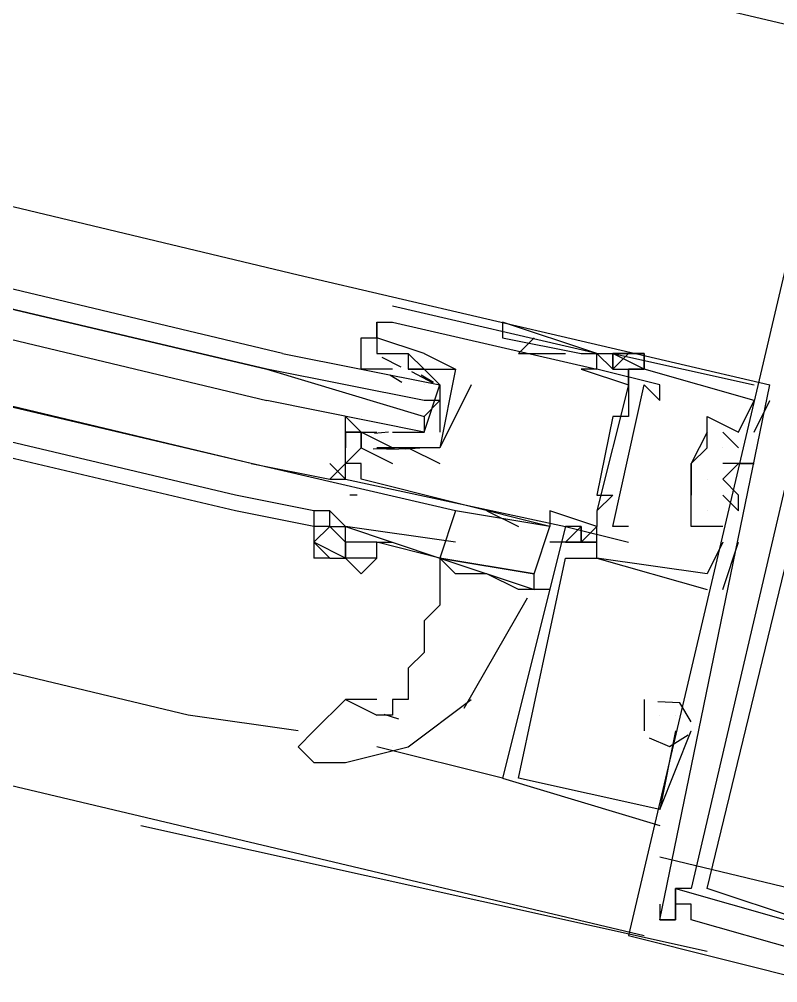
# Model space of a CAD drawing. Header units: feet. Extents: x -84 to 198, y -22 to 181.
# Drawn here: x 118.243 to 118.887, y 145.524 to 146.341 of the extents above; entities that cross this region are included whole.
import ezdxf

# ---------------------------------------------------------------- set-up
doc = ezdxf.new("R2010")
doc.units = ezdxf.units.FT
doc.layers.add('A-LINEA', color=7, linetype='CONTINUOUS')

msp = doc.modelspace()

# ---------------------------------------------------------------- linework, layer by layer
at = {"layer": 'A-LINEA'}
for p, q in [((110.7333, 148.2578), (118.9467, 146.3244)), ((110.56, 147.5111), (118.7733, 145.5644)), ((114.8, 147.0044), (118.48, 146.1244)), ((118.44, 145.9644), (114.76, 146.8444)), ((118.44, 145.9644), (114.76, 146.8311)), ((118.4267, 145.9378), (114.7467, 146.8044)), ((118.4267, 145.9244), (114.7467, 146.7911)), ((118.3867, 145.7511), (114.7067, 146.6311)), ((118.48, 146.1244), (118.88, 146.0311)), ((118.56, 146.0978), (118.56, 146.0978)), ((118.5467, 146.0844), (118.5467, 146.0578)), ((118.5467, 146.0844), (118.5467, 146.0844)), ((118.5467, 146.0844), (118.5467, 146.0844)), ((118.56, 146.0844), (118.56, 146.0844)), ((118.56, 146.0844), (118.56, 146.0844)), ((118.6533, 146.0844), (118.6533, 146.0844)), ((118.5467, 146.0711), (118.5467, 146.0711)), ((118.6533, 146.0711), (118.72, 146.0578)), ((118.6533, 146.0711), (118.72, 146.0578)), ((118.6667, 146.0578), (118.68, 146.0711)), ((118.5467, 146.0578), (118.5467, 146.0578)), ((118.56, 146.0578), (118.56, 146.0578)), ((118.5733, 146.0578), (118.5733, 146.0578)), ((118.5733, 146.0578), (118.5733, 146.0578)), ((118.5867, 146.0578), (118.5867, 146.0578)), ((118.6667, 146.0578), (118.6933, 146.0578)), ((118.6933, 146.0578), (118.7067, 146.0578)), ((118.72, 146.0578), (118.72, 146.0578)), ((118.7333, 146.0578), (118.7333, 146.0578)), ((118.7333, 146.0578), (118.7333, 146.0578)), ((118.7333, 146.0578), (118.7333, 146.0578)), ((118.7333, 146.0578), (118.7333, 146.0578)), ((118.7467, 146.0578), (118.7467, 146.0578)), ((118.7467, 146.0578), (118.7467, 146.0578)), ((118.7467, 146.0578), (118.7467, 146.0578)), ((118.7467, 146.0578), (118.7467, 146.0578)), ((118.7467, 146.0578), (118.7467, 146.0578)), ((118.7467, 146.0578), (118.7467, 146.0578)), ((118.7733, 146.0578), (118.7733, 146.0578)), ((118.7733, 146.0578), (118.7733, 146.0578)), ((118.7733, 146.0578), (118.7733, 146.0578)), ((118.5508, 146.0547), (118.567, 146.0463)), ((118.5467, 146.0444), (118.5467, 146.0444)), ((118.56, 146.0444), (118.5467, 146.0444)), ((118.5578, 146.0396), (118.5679, 146.0334)), ((118.56, 146.0444), (118.56, 146.0444)), ((118.5733, 146.0444), (118.5733, 146.0444)), ((118.5762, 146.0425), (118.5942, 146.0328)), ((118.5844, 146.0396), (118.5946, 146.0334)), ((118.6133, 146.0444), (118.6133, 146.0444)), ((118.6133, 146.0444), (118.6133, 146.0444)), ((118.72, 146.0444), (118.72, 146.0444)), ((118.7333, 146.0444), (118.7333, 146.0444)), ((118.7333, 146.0444), (118.7333, 146.0444)), ((118.7467, 146.0444), (118.7467, 146.0444)), ((118.7467, 146.0444), (118.7467, 146.0444)), ((118.7467, 146.0444), (118.7467, 146.0444)), ((118.7467, 146.0444), (118.7467, 146.0444)), ((118.76, 146.0444), (118.76, 146.0444)), ((118.76, 146.0444), (118.76, 146.0444)), ((118.76, 146.0444), (118.76, 146.0444)), ((118.76, 146.0444), (118.76, 146.0311)), ((118.76, 146.0444), (118.76, 146.0311)), ((118.7733, 146.0444), (118.7733, 146.0444)), ((118.7733, 146.0444), (118.7733, 146.0444)), ((118.7733, 146.0444), (118.7733, 146.0444)), ((118.7733, 146.0444), (118.7733, 146.0444)), ((118.7733, 146.0444), (118.7733, 146.0444)), ((118.7733, 146.0444), (118.7733, 146.0444)), ((118.5867, 146.0311), (118.5867, 146.0311)), ((118.6267, 146.0311), (118.6267, 146.0311)), ((118.76, 146.0311), (118.7333, 145.9244)), ((118.76, 146.0311), (118.7333, 145.9244)), ((118.76, 146.0311), (118.7333, 145.9244)), ((118.76, 146.0311), (118.76, 146.0311)), ((118.7733, 146.0311), (118.7733, 146.0311)), ((118.7867, 146.0311), (118.7867, 146.0311)), ((118.8667, 146.0311), (118.8667, 146.0311)), ((118.8667, 146.0311), (118.8667, 146.0311)), ((118.8667, 146.0311), (118.8667, 146.0311)), ((118.88, 146.0311), (118.88, 146.0311)), ((118.88, 146.0311), (118.88, 146.0311)), ((118.88, 146.0311), (118.88, 146.0311)), ((118.5867, 146.0044), (118.6, 146.0178)), ((118.76, 146.0178), (118.76, 146.0178)), ((118.7867, 146.0178), (118.7867, 146.0178)), ((118.8667, 145.9911), (118.88, 146.0178)), ((118.8667, 146.0178), (118.8667, 146.0178)), ((118.8667, 145.9911), (118.88, 146.0178)), ((118.8667, 146.0178), (118.8667, 146.0178)), ((118.8667, 145.9911), (118.88, 146.0178)), ((118.8667, 146.0178), (118.8667, 146.0178)), ((118.88, 146.0178), (118.88, 146.0178)), ((118.88, 146.0178), (118.88, 146.0178)), ((118.88, 146.0178), (118.88, 146.0178)), ((118.5333, 146.0044), (118.5333, 146.0044)), ((118.7467, 146.0044), (118.7467, 146.0044)), ((118.76, 146.0044), (118.76, 146.0044)), ((118.8267, 146.0044), (118.8267, 146.0044)), ((118.8267, 146.0044), (118.8267, 146.0044)), ((118.8267, 146.0044), (118.8267, 146.0044)), ((118.52, 145.9911), (118.52, 145.9911)), ((118.5333, 145.9911), (118.5333, 145.9911)), ((118.5333, 145.9911), (118.5467, 145.9911)), ((118.5565, 145.991), (118.5446, 145.9899)), ((118.5467, 145.9911), (118.5467, 145.9911)), ((118.5733, 145.9911), (118.5733, 145.9911)), ((118.5867, 145.9911), (118.5867, 145.9911)), ((118.8267, 145.9911), (118.8267, 145.9911)), ((118.8267, 145.9911), (118.8267, 145.9911)), ((118.8267, 145.9911), (118.8267, 145.9911)), ((118.84, 145.9911), (118.8533, 145.9778)), ((118.84, 145.9911), (118.84, 145.9911)), ((118.84, 145.9911), (118.8533, 145.9778)), ((118.84, 145.9911), (118.84, 145.9911)), ((118.84, 145.9911), (118.8533, 145.9778)), ((118.84, 145.9911), (118.84, 145.9911)), ((118.8533, 145.9911), (118.8533, 145.9911)), ((118.8533, 145.9911), (118.8533, 145.9911)), ((118.8533, 145.9911), (118.8533, 145.9911)), ((118.8533, 145.9911), (118.8533, 145.9911)), ((118.8533, 145.9911), (118.8533, 145.9911)), ((118.8533, 145.9911), (118.8533, 145.9911)), ((118.8667, 145.9911), (118.8667, 145.9911)), ((118.8667, 145.9911), (118.8667, 145.9911)), ((118.8667, 145.9911), (118.8667, 145.9911)), ((118.5333, 145.9778), (118.5333, 145.9778)), ((118.5618, 145.977), (118.5435, 145.9767)), ((118.5467, 145.9778), (118.5467, 145.9778)), ((118.5467, 145.9778), (118.5467, 145.9778)), ((118.5756, 145.9769), (118.5552, 145.9764)), ((118.56, 145.9778), (118.56, 145.9778)), ((118.56, 145.9778), (118.56, 145.9778)), ((118.56, 145.9778), (118.56, 145.9778)), ((118.5831, 145.9776), (118.5713, 145.9766)), ((118.5733, 145.9778), (118.6, 145.9644)), ((118.5733, 145.9778), (118.5733, 145.9778)), ((118.6, 145.9778), (118.6, 145.9778)), ((118.6, 145.9778), (118.6, 145.9778)), ((118.8267, 145.9778), (118.8267, 145.9778)), ((118.8267, 145.9778), (118.8267, 145.9778)), ((118.8267, 145.9778), (118.8267, 145.9778)), ((118.84, 145.9778), (118.84, 145.9778)), ((118.84, 145.9778), (118.84, 145.9778)), ((118.84, 145.9778), (118.84, 145.9778)), ((118.8533, 145.9778), (118.8533, 145.9778)), ((118.8533, 145.9778), (118.8533, 145.9778)), ((118.8533, 145.9778), (118.8533, 145.9778)), ((118.52, 145.9644), (118.52, 145.9644)), ((118.52, 145.9511), (118.52, 145.9644)), ((118.52, 145.9511), (118.52, 145.9644)), ((118.52, 145.9511), (118.52, 145.9644)), ((118.5333, 145.9644), (118.5333, 145.9644)), ((118.56, 145.9644), (118.56, 145.9644)), ((118.6, 145.9644), (118.6, 145.9644)), ((118.8133, 145.9644), (118.8133, 145.9644)), ((118.8133, 145.9511), (118.8133, 145.9644)), ((118.8133, 145.9644), (118.8133, 145.9644)), ((118.8133, 145.9644), (118.8133, 145.9644)), ((118.84, 145.9644), (118.84, 145.9644)), ((118.84, 145.9644), (118.84, 145.9644)), ((118.84, 145.9644), (118.84, 145.9644)), ((118.8533, 145.9644), (118.8533, 145.9644)), ((118.8533, 145.9644), (118.8533, 145.9644)), ((118.8533, 145.9644), (118.8533, 145.9644)), ((118.8667, 145.9644), (118.8667, 145.9644)), ((118.8667, 145.9644), (118.8667, 145.9644)), ((118.8667, 145.9644), (118.8667, 145.9644)), ((118.52, 145.9511), (118.52, 145.9511)), ((118.52, 145.9511), (118.52, 145.9511)), ((118.5333, 145.9511), (118.5333, 145.9511)), ((118.8133, 145.9511), (118.8133, 145.9511)), ((118.8133, 145.9511), (118.8133, 145.9511)), ((118.8133, 145.9511), (118.8133, 145.9511)), ((118.8267, 145.9511), (118.8267, 145.9511)), ((118.8267, 145.9511), (118.8267, 145.9511)), ((118.8267, 145.9511), (118.8267, 145.9511)), ((118.84, 145.9511), (118.84, 145.9511)), ((118.84, 145.9511), (118.84, 145.9511)), ((118.84, 145.9511), (118.84, 145.9511)), ((118.4933, 145.9244), (118.4267, 145.9378)), ((118.5301, 145.9376), (118.5239, 145.9377)), ((118.5301, 145.9376), (118.5239, 145.9377)), ((118.5301, 145.9376), (118.5239, 145.9377)), ((118.7333, 145.9378), (118.7333, 145.9378)), ((118.7467, 145.9378), (118.7467, 145.9378)), ((118.8133, 145.9378), (118.8133, 145.9378)), ((118.8133, 145.9244), (118.8133, 145.9378)), ((118.8133, 145.9378), (118.8133, 145.9378)), ((118.8133, 145.9378), (118.8133, 145.9378)), ((118.84, 145.9378), (118.84, 145.9378)), ((118.84, 145.9378), (118.84, 145.9378)), ((118.84, 145.9378), (118.84, 145.9378)), ((118.8533, 145.9378), (118.8533, 145.9378)), ((118.8533, 145.9378), (118.8533, 145.9378)), ((118.8533, 145.9378), (118.8533, 145.9378)), ((118.4933, 145.9111), (118.4267, 145.9244)), ((118.5067, 145.9244), (118.4933, 145.9244)), ((118.6933, 145.9111), (118.6133, 145.9244)), ((118.64, 145.9244), (118.6667, 145.9111)), ((118.6933, 145.9244), (118.6933, 145.9244)), ((118.7333, 145.9244), (118.7333, 145.9244)), ((118.8133, 145.9244), (118.8133, 145.9244)), ((118.8133, 145.9244), (118.8133, 145.9244)), ((118.8133, 145.9244), (118.8133, 145.9244)), ((118.8267, 145.9244), (118.8267, 145.9244)), ((118.8267, 145.9244), (118.8267, 145.9244)), ((118.8267, 145.9244), (118.8267, 145.9244)), ((118.8533, 145.9244), (118.8533, 145.9244)), ((118.8533, 145.9244), (118.8533, 145.9244)), ((118.8533, 145.9244), (118.8533, 145.9244)), ((118.5067, 145.9111), (118.4933, 145.9111)), ((118.5067, 145.9111), (118.4933, 145.9111)), ((118.6933, 145.9111), (118.6933, 145.9111)), ((118.7067, 145.9111), (118.7067, 145.9111)), ((118.72, 145.9111), (118.7067, 145.9111)), ((118.7067, 145.9111), (118.7067, 145.9111)), ((118.72, 145.9111), (118.7067, 145.9111)), ((118.7067, 145.9111), (118.7067, 145.9111)), ((118.72, 145.9111), (118.7067, 145.9111)), ((118.7067, 145.9111), (118.7067, 145.9111)), ((118.72, 145.9111), (118.72, 145.9111)), ((118.72, 145.9111), (118.72, 145.9111)), ((118.72, 145.9111), (118.72, 145.9111)), ((118.7333, 145.9111), (118.7333, 145.9111)), ((118.7333, 145.8978), (118.7333, 145.9111)), ((118.7333, 145.8978), (118.7333, 145.9111)), ((118.7333, 145.8978), (118.7333, 145.9111)), ((118.7467, 145.9111), (118.7467, 145.9111)), ((118.76, 145.9111), (118.76, 145.9111)), ((118.8133, 145.9111), (118.8133, 145.9111)), ((118.8133, 145.9111), (118.8133, 145.9111)), ((118.8133, 145.9111), (118.8133, 145.9111)), ((118.8267, 145.9111), (118.8267, 145.9111)), ((118.8267, 145.9111), (118.8267, 145.9111)), ((118.8267, 145.9111), (118.8267, 145.9111)), ((118.84, 145.9111), (118.84, 145.9111)), ((118.84, 145.9111), (118.84, 145.9111)), ((118.84, 145.9111), (118.84, 145.9111)), ((118.84, 145.9111), (118.84, 145.9111)), ((118.84, 145.9111), (118.84, 145.9111)), ((118.84, 145.9111), (118.84, 145.9111)), ((118.4933, 145.8978), (118.4933, 145.8978)), ((118.6, 145.8844), (118.5467, 145.8978)), ((118.7067, 145.8978), (118.6933, 145.8978)), ((118.7067, 145.8978), (118.7067, 145.8978)), ((118.7067, 145.8978), (118.7067, 145.8978)), ((118.7067, 145.8978), (118.7067, 145.8978)), ((118.7333, 145.8978), (118.7333, 145.8978)), ((118.7333, 145.8978), (118.7333, 145.8978)), ((118.7333, 145.8978), (118.7333, 145.8978)), ((118.7333, 145.8978), (118.7333, 145.8978)), ((118.7333, 145.8978), (118.7333, 145.8978)), ((118.7333, 145.8978), (118.7333, 145.8978)), ((118.76, 145.8978), (118.76, 145.8978)), ((118.84, 145.8578), (118.8533, 145.8978)), ((118.84, 145.8978), (118.84, 145.8978)), ((118.84, 145.8578), (118.8533, 145.8978)), ((118.84, 145.8978), (118.84, 145.8978)), ((118.84, 145.8578), (118.8533, 145.8978)), ((118.84, 145.8978), (118.84, 145.8978)), ((118.8533, 145.8978), (118.8533, 145.8978)), ((118.8533, 145.8978), (118.8533, 145.8978)), ((118.8533, 145.8978), (118.8533, 145.8978)), ((118.5067, 145.8844), (118.4933, 145.8844)), ((118.6, 145.8844), (118.6, 145.8844)), ((118.6, 145.8844), (118.6, 145.8844)), ((118.6, 145.8844), (118.6, 145.8844)), ((118.7067, 145.8844), (118.7067, 145.8844)), ((118.7067, 145.8844), (118.7067, 145.8844)), ((118.7067, 145.8844), (118.7067, 145.8844)), ((118.7333, 145.8844), (118.7333, 145.8844)), ((118.7333, 145.8844), (118.7333, 145.8844)), ((118.7333, 145.8844), (118.7333, 145.8844)), ((118.7333, 145.8844), (118.7333, 145.8844)), ((118.7333, 145.8844), (118.7333, 145.8844)), ((118.7333, 145.8844), (118.7333, 145.8844)), ((118.8267, 145.8711), (118.8267, 145.8711)), ((118.8267, 145.8711), (118.8267, 145.8711)), ((118.8267, 145.8711), (118.8267, 145.8711)), ((118.8267, 145.8711), (118.8267, 145.8711)), ((118.8267, 145.8711), (118.8267, 145.8711)), ((118.8267, 145.8711), (118.8267, 145.8711)), ((118.6933, 145.8578), (118.68, 145.8578)), ((118.8267, 145.8578), (118.8267, 145.8578)), ((118.8267, 145.8578), (118.8267, 145.8578)), ((118.8267, 145.8578), (118.8267, 145.8578)), ((118.84, 145.8578), (118.84, 145.8578)), ((118.84, 145.8578), (118.84, 145.8578)), ((118.84, 145.8578), (118.84, 145.8578)), ((118.6207, 145.7572), (118.6745, 145.8507)), ((118.5467, 145.7644), (118.52, 145.7644)), ((118.52, 145.7644), (118.5467, 145.7511)), ((118.7733, 145.7644), (118.7733, 145.7511)), ((118.7733, 145.7644), (118.7733, 145.7644)), ((118.7733, 145.7644), (118.7733, 145.7511)), ((118.7733, 145.7644), (118.7733, 145.7644)), ((118.7733, 145.7644), (118.7733, 145.7511)), ((118.7733, 145.7644), (118.7733, 145.7644)), ((118.48, 145.7378), (118.3867, 145.7511)), ((118.5527, 145.7521), (118.565, 145.748)), ((118.7733, 145.7511), (118.7733, 145.7378)), ((118.7733, 145.7511), (118.7733, 145.7511)), ((118.7733, 145.7511), (118.7733, 145.7378)), ((118.7733, 145.7511), (118.7733, 145.7511)), ((118.7733, 145.7511), (118.7733, 145.7378)), ((118.7733, 145.7511), (118.7733, 145.7511)), ((118.7867, 145.7511), (118.7867, 145.7511)), ((118.7867, 145.7511), (118.7867, 145.7511)), ((118.7867, 145.7511), (118.7867, 145.7511)), ((118.8, 145.7511), (118.8, 145.7511)), ((118.8, 145.7511), (118.8, 145.7511)), ((118.8, 145.7511), (118.8, 145.7511)), ((118.8, 145.7511), (118.8, 145.7511)), ((118.8, 145.7511), (118.8, 145.7511)), ((118.8, 145.7511), (118.8, 145.7511)), ((118.7733, 145.7378), (118.7733, 145.7378)), ((118.7733, 145.7378), (118.7733, 145.7378)), ((118.7733, 145.7378), (118.7733, 145.7378)), ((118.7867, 145.6711), (118.8133, 145.7378)), ((118.7867, 145.6711), (118.8133, 145.7378)), ((118.7867, 145.6711), (118.8133, 145.7378)), ((118.8, 145.7378), (118.8, 145.7378)), ((118.8, 145.7378), (118.8, 145.7378)), ((118.8, 145.7378), (118.8, 145.7378)), ((118.8, 145.7378), (118.8, 145.7378)), ((118.8, 145.7378), (118.8, 145.7378)), ((118.8, 145.7378), (118.8, 145.7378)), ((118.8133, 145.7378), (118.8133, 145.7378)), ((118.8133, 145.7378), (118.8133, 145.7378)), ((118.8133, 145.7378), (118.8133, 145.7378)), ((118.6533, 145.6978), (118.5467, 145.7244)), ((118.56, 145.7244), (118.56, 145.7244)), ((118.6533, 145.6978), (118.6533, 145.6978)), ((118.6533, 145.6978), (118.7867, 145.6578)), ((118.6533, 145.6978), (118.6533, 145.6978)), ((118.6533, 145.6978), (118.6533, 145.6978)), ((118.6533, 145.6978), (118.7867, 145.6578)), ((118.6533, 145.6978), (118.6533, 145.6978)), ((118.6533, 145.6978), (118.6533, 145.6978)), ((118.6533, 145.6978), (118.7867, 145.6578)), ((118.6533, 145.6978), (118.6533, 145.6978)), ((118.6667, 145.6978), (118.6667, 145.6978)), ((118.6667, 145.6978), (118.6667, 145.6978)), ((118.6667, 145.6978), (118.6667, 145.6978)), ((118.7867, 145.6711), (118.7867, 145.6711)), ((118.7867, 145.6711), (118.7867, 145.6711)), ((118.7867, 145.6711), (118.7867, 145.6711)), ((118.7867, 145.6711), (118.7867, 145.6711)), ((118.7867, 145.6711), (118.7867, 145.6711)), ((118.7867, 145.6711), (118.7867, 145.6711)), ((118.3467, 145.6578), (118.8267, 145.5511)), ((118.7867, 145.6578), (118.7867, 145.6578)), ((118.7867, 145.6578), (118.7867, 145.6578)), ((118.7867, 145.6578), (118.7867, 145.6578)), ((118.7867, 145.6311), (119.12, 145.5511)), ((118.8, 145.6044), (118.8, 145.6044)), ((118.8, 145.6044), (118.8, 145.6044)), ((118.8, 145.6044), (118.8, 145.6044)), ((118.8, 145.6044), (118.8, 145.6044)), ((118.8, 145.6044), (118.8, 145.6044)), ((118.8, 145.6044), (118.8, 145.6044)), ((118.8133, 145.6044), (118.8133, 145.6044)), ((118.8133, 145.6044), (118.8133, 145.6044)), ((118.8133, 145.6044), (118.8133, 145.6044)), ((118.8267, 145.6044), (118.8267, 145.6044)), ((118.8267, 145.6044), (118.8267, 145.6044)), ((118.8267, 145.6044), (118.8267, 145.6044)), ((118.7867, 145.5911), (118.7867, 145.5911)), ((118.7867, 145.5911), (118.7867, 145.5911)), ((118.7867, 145.5911), (118.7867, 145.5911)), ((118.8, 145.5911), (118.8, 145.5911)), ((118.8, 145.5911), (118.8, 145.5911)), ((118.8, 145.5911), (118.8, 145.5911)), ((118.8, 145.5911), (118.8, 145.5911)), ((118.8, 145.5911), (118.8, 145.5911)), ((118.8, 145.5911), (118.8, 145.5911)), ((118.8133, 145.5911), (118.8133, 145.5911)), ((118.8133, 145.5911), (118.8133, 145.5911)), ((118.8133, 145.5911), (118.8133, 145.5911)), ((118.7867, 145.5778), (118.7867, 145.5778)), ((118.7867, 145.5778), (118.7867, 145.5778)), ((118.7867, 145.5778), (118.7867, 145.5778)), ((118.7867, 145.5778), (118.7867, 145.5778)), ((118.7867, 145.5778), (118.7867, 145.5778)), ((118.7867, 145.5778), (118.7867, 145.5778)), ((118.7867, 145.5778), (118.7867, 145.5778)), ((118.7867, 145.5778), (118.7867, 145.5778)), ((118.7867, 145.5778), (118.7867, 145.5778)), ((118.8, 145.5778), (118.8, 145.5778)), ((118.8, 145.5778), (118.8, 145.5778)), ((118.8, 145.5778), (118.8, 145.5778)), ((118.8, 145.5778), (118.8, 145.5778)), ((118.8, 145.5778), (118.8, 145.5778)), ((118.8, 145.5778), (118.8, 145.5778)), ((118.8133, 145.5778), (118.8133, 145.5778)), ((118.8133, 145.5778), (118.8133, 145.5778)), ((118.8133, 145.5778), (118.8133, 145.5778)), ((118.76, 145.5644), (118.76, 145.5644)), ((118.76, 145.5644), (118.76, 145.5644)), ((118.76, 145.5644), (118.76, 145.5644))]:
    msp.add_line(p, q, dxfattribs=at)
for points in [[(118.4667, 146.0578), (114.72, 146.9511), (114.72, 146.9378), (114.72, 146.9244), (118.4533, 146.0444), (114.72, 146.9244), (114.7067, 146.9111), (114.72, 146.9111), (118.4533, 146.0178)], [(118.92, 146.2444), (118.76, 145.5644), (118.92, 145.5244), (118.92, 145.5511), (119, 145.5244), (119.0133, 145.5511), (119, 145.5511), (118.92, 145.5644), (118.9067, 145.5511), (118.8133, 145.5778), (118.8133, 145.5911), (118.8, 145.5911), (118.8, 145.5778), (118.7867, 145.5778), (118.88, 146.0311)], [(118.92, 146.2444), (118.76, 145.5644), (118.92, 145.5244), (118.92, 145.5511), (119, 145.5244), (119.0133, 145.5511), (119, 145.5511), (118.92, 145.5644), (118.9067, 145.5511), (118.8133, 145.5778), (118.8133, 145.5911), (118.8, 145.5911), (118.8, 145.5778), (118.7867, 145.5778), (118.88, 146.0311)], [(118.92, 146.2444), (118.76, 145.5644), (118.92, 145.5244), (118.92, 145.5511), (119, 145.5244), (119.0133, 145.5511), (119, 145.5511), (118.92, 145.5644), (118.9067, 145.5511), (118.8133, 145.5778), (118.8133, 145.5911), (118.8, 145.5911), (118.8, 145.5778), (118.7867, 145.5778), (118.88, 146.0311)], [(118.9067, 146.1111), (118.9333, 146.1111), (118.92, 146.0178), (118.9067, 146.0178), (118.9067, 146.0311), (118.8933, 146.0311), (118.8933, 146.0178), (118.9067, 146.0044), (118.8133, 145.6044), (118.8, 145.6044), (118.8, 145.5911)], [(118.9067, 146.1111), (118.9333, 146.1111), (118.92, 146.0178), (118.9067, 146.0178), (118.9067, 146.0311), (118.8933, 146.0311), (118.8933, 146.0178), (118.9067, 146.0044), (118.8133, 145.6044), (118.8, 145.6044), (118.8, 145.5911)], [(118.9067, 146.1111), (118.9333, 146.1111), (118.92, 146.0178), (118.9067, 146.0178), (118.9067, 146.0311), (118.8933, 146.0311), (118.8933, 146.0178), (118.9067, 146.0044), (118.8133, 145.6044), (118.8, 145.6044), (118.8, 145.5911)], [(118.76, 145.9111), (118.7467, 145.9111), (118.7733, 146.0311), (118.7867, 146.0178), (118.7867, 146.0311), (118.7333, 146.0444), (118.7333, 146.0578), (118.56, 146.0978)], [(118.9067, 145.5778), (118.8267, 145.6044), (118.9467, 146.0978), (119.0267, 146.0844), (119.0267, 146.0844), (119.0267, 146.0978), (119.0267, 146.0844)], [(118.9067, 145.5778), (118.8267, 145.6044), (118.9467, 146.0978), (119.0267, 146.0844), (119.0267, 146.0844), (119.0267, 146.0978), (119.0267, 146.0844)], [(118.9067, 145.5778), (118.8267, 145.6044), (118.9467, 146.0978), (119.0267, 146.0844), (119.0267, 146.0844), (119.0267, 146.0978), (119.0267, 146.0844)], [(118.5867, 146.0578), (118.5467, 146.0711), (118.5467, 146.0844), (118.56, 146.0844), (118.7333, 146.0444), (118.72, 146.0444), (118.76, 146.0311), (118.76, 146.0178), (118.76, 146.0044), (118.7467, 146.0044), (118.7333, 145.9378), (118.7467, 145.9378), (118.7333, 145.9244), (118.7333, 145.9111), (118.6933, 145.9244), (118.6933, 145.9111)], [(118.72, 146.0578), (118.7333, 146.0578), (118.6533, 146.0844), (118.6533, 146.0711)], [(118.5467, 146.0444), (118.5333, 146.0444), (118.5333, 146.0711), (118.5467, 146.0711), (118.5467, 146.0578), (118.56, 146.0578), (118.5733, 146.0578), (118.5867, 146.0444), (118.6, 146.0311), (118.6, 145.9911)], [(118.4667, 146.0578), (118.6, 146.0311), (118.6, 146.0178), (118.5867, 146.0178), (118.4533, 146.0444), (118.5867, 146.0044), (118.5867, 145.9911), (118.4533, 146.0178)], [(118.56, 146.0578), (118.5733, 146.0578), (118.5733, 146.0444), (118.6133, 146.0444), (118.6, 145.9778), (118.56, 145.9778), (118.5467, 145.9778), (118.56, 145.9778), (118.5467, 145.9778)], [(118.5867, 146.0578), (118.6133, 146.0444), (118.6133, 146.0444)], [(118.84, 145.9111), (118.8133, 145.9111), (118.8133, 145.9244), (118.8133, 145.9378), (118.8133, 145.9511), (118.8133, 145.9644), (118.8267, 145.9778), (118.8267, 145.9911), (118.8267, 146.0044), (118.8533, 145.9911), (118.8667, 146.0178), (118.7733, 146.0444), (118.76, 146.0444), (118.7733, 146.0444), (118.7733, 146.0578), (118.7467, 146.0578), (118.7467, 146.0444), (118.7333, 146.0578), (118.7467, 146.0578), (118.8667, 146.0311), (118.8667, 146.0311)], [(118.84, 145.9111), (118.8133, 145.9111), (118.8133, 145.9244), (118.8133, 145.9378), (118.8133, 145.9511), (118.8133, 145.9644), (118.8267, 145.9778), (118.8267, 145.9911), (118.8267, 146.0044), (118.8533, 145.9911), (118.8667, 146.0178), (118.7733, 146.0444), (118.76, 146.0444), (118.7733, 146.0444), (118.7733, 146.0578), (118.7467, 146.0578), (118.7467, 146.0444), (118.7333, 146.0578), (118.7467, 146.0578), (118.8667, 146.0311), (118.8667, 146.0311)], [(118.84, 145.9111), (118.8133, 145.9111), (118.8133, 145.9244), (118.8133, 145.9378), (118.8133, 145.9511), (118.8133, 145.9644), (118.8267, 145.9778), (118.8267, 145.9911), (118.8267, 146.0044), (118.8533, 145.9911), (118.8667, 146.0178), (118.7733, 146.0444), (118.76, 146.0444), (118.7733, 146.0444), (118.7733, 146.0578), (118.7467, 146.0578), (118.7467, 146.0444), (118.7333, 146.0578), (118.7467, 146.0578), (118.8667, 146.0311), (118.8667, 146.0311)], [(118.76, 146.0578), (118.7467, 146.0444), (118.7467, 146.0578)], [(118.7467, 146.0444), (118.7467, 146.0578), (118.7467, 146.0444), (118.76, 146.0444), (118.76, 146.0444), (118.76, 146.0444)], [(118.7467, 146.0578), (118.7467, 146.0578), (118.7733, 146.0578), (118.7733, 146.0444), (118.7467, 146.0578)], [(118.56, 145.9911), (118.5733, 145.9911), (118.5867, 145.9911), (118.6, 146.0311), (118.5867, 146.0444), (118.5733, 146.0444)], [(118.76, 146.0311), (118.76, 146.0444), (118.76, 146.0311)], [(118.6267, 146.0311), (118.6, 145.9778), (118.6, 145.9778)], [(118.5867, 145.9778), (118.56, 145.9778), (118.5333, 145.9911), (118.5333, 145.9778), (118.5333, 145.9911), (118.52, 145.9911), (118.52, 145.9778), (118.52, 146.0044), (118.5333, 145.9911)], [(118.52, 145.9511), (118.52, 145.9911), (118.5333, 145.9911), (118.5333, 145.9911)], [(118.8267, 145.9911), (118.8133, 145.9644), (118.8133, 145.9511)], [(118.6933, 145.9111), (118.5333, 145.9511), (118.5333, 145.9644), (118.52, 145.9644), (118.5333, 145.9778), (118.56, 145.9644)], [(118.6133, 145.9244), (118.44, 145.9644), (118.5067, 145.9511), (118.52, 145.9644), (118.52, 145.9644)], [(118.5067, 145.9511), (118.52, 145.9511), (118.5067, 145.9644)], [(118.52, 145.9644), (118.52, 145.9644), (118.5067, 145.9511)], [(118.5067, 145.9511), (118.52, 145.9511), (118.5067, 145.9644)], [(118.52, 145.9644), (118.52, 145.9644), (118.5067, 145.9511)], [(118.5067, 145.9511), (118.52, 145.9511), (118.5067, 145.9644)], [(118.84, 145.9511), (118.8533, 145.9644), (118.8667, 145.9644), (118.84, 145.9644)], [(118.84, 145.9511), (118.8533, 145.9644), (118.8667, 145.9644), (118.84, 145.9644)], [(118.84, 145.9511), (118.8533, 145.9644), (118.8667, 145.9644), (118.84, 145.9644)], [(118.52, 145.9511), (118.7067, 145.9111), (118.76, 145.8978)], [(118.8133, 145.9511), (118.8133, 145.9511), (118.8133, 145.9378)], [(118.84, 145.9378), (118.8533, 145.9244), (118.8533, 145.9378), (118.84, 145.9511)], [(118.84, 145.9378), (118.8533, 145.9244), (118.8533, 145.9378), (118.84, 145.9511)], [(118.84, 145.9378), (118.8533, 145.9244), (118.8533, 145.9378), (118.84, 145.9511)], [(118.4933, 145.9244), (118.4933, 145.9111), (118.4933, 145.9111), (118.4933, 145.8978), (118.4933, 145.8844)], [(118.5067, 145.9111), (118.5067, 145.9244), (118.52, 145.9111)], [(118.6133, 145.9244), (118.6, 145.8844), (118.68, 145.8711), (118.6933, 145.9111)], [(118.52, 145.8978), (118.52, 145.8844), (118.4933, 145.8978), (118.5067, 145.9111)], [(118.52, 145.8978), (118.5067, 145.9111), (118.5067, 145.9111), (118.52, 145.9111)], [(118.6133, 145.8978), (118.52, 145.9111), (118.52, 145.9111), (118.6, 145.8844)], [(118.5467, 145.8978), (118.52, 145.8978), (118.52, 145.8978), (118.52, 145.9111)], [(118.84, 145.8978), (118.8267, 145.8711), (118.7333, 145.8844), (118.7333, 145.8978), (118.7067, 145.8978), (118.72, 145.9111), (118.7067, 145.9111), (118.6533, 145.6978)], [(118.84, 145.8978), (118.8267, 145.8711), (118.7333, 145.8844), (118.7333, 145.8978), (118.7067, 145.8978), (118.72, 145.9111), (118.7067, 145.9111), (118.6533, 145.6978)], [(118.84, 145.8978), (118.8267, 145.8711), (118.7333, 145.8844), (118.7333, 145.8978), (118.7067, 145.8978), (118.72, 145.9111), (118.7067, 145.9111), (118.6533, 145.6978)], [(118.72, 145.9111), (118.7067, 145.8978), (118.7333, 145.8978), (118.7333, 145.8978), (118.7067, 145.8978), (118.7067, 145.8978)], [(118.72, 145.9111), (118.7067, 145.8978), (118.7333, 145.8978), (118.7333, 145.8978), (118.7067, 145.8978), (118.7067, 145.8978)], [(118.72, 145.9111), (118.7067, 145.8978), (118.7333, 145.8978), (118.7333, 145.8978), (118.7067, 145.8978), (118.7067, 145.8978)], [(118.7333, 145.9111), (118.72, 145.8978), (118.7333, 145.9111)], [(118.72, 145.9111), (118.72, 145.8978), (118.72, 145.9111)], [(118.72, 145.9111), (118.72, 145.8978), (118.72, 145.9111), (118.72, 145.8978), (118.7333, 145.9111)], [(118.7333, 145.9111), (118.72, 145.8978), (118.7333, 145.9111)], [(118.72, 145.9111), (118.72, 145.8978), (118.72, 145.9111)], [(118.72, 145.9111), (118.72, 145.8978), (118.72, 145.9111), (118.72, 145.8978), (118.7333, 145.9111)], [(118.7333, 145.9111), (118.72, 145.8978), (118.7333, 145.9111)], [(118.72, 145.9111), (118.72, 145.8978), (118.72, 145.9111)], [(118.72, 145.9111), (118.72, 145.8978), (118.72, 145.9111), (118.72, 145.8978), (118.7333, 145.9111)], [(118.84, 145.9111), (118.84, 145.9111), (118.8267, 145.9111)], [(118.84, 145.9111), (118.84, 145.9111), (118.8267, 145.9111)], [(118.84, 145.9111), (118.84, 145.9111), (118.8267, 145.9111)], [(118.4933, 145.8978), (118.5067, 145.8844), (118.52, 145.8844), (118.52, 145.8844), (118.52, 145.8844), (118.52, 145.8844)], [(118.5467, 145.8844), (118.52, 145.8844), (118.52, 145.8978)], [(118.5333, 145.8711), (118.5467, 145.8844), (118.5467, 145.8978), (118.56, 145.8978)], [(118.68, 145.8578), (118.6667, 145.8578), (118.64, 145.8711), (118.6133, 145.8711), (118.6, 145.8844), (118.6, 145.8844), (118.5467, 145.8978)], [(118.5333, 145.8711), (118.52, 145.8844), (118.52, 145.8844)], [(118.6, 145.8844), (118.6, 145.8578), (118.6, 145.8444), (118.5867, 145.8311), (118.5867, 145.8178), (118.5867, 145.8044), (118.5733, 145.7911), (118.5733, 145.7778), (118.5733, 145.7644), (118.56, 145.7644), (118.56, 145.7511), (118.5467, 145.7511)], [(118.6, 145.8844), (118.6, 145.8844), (118.68, 145.8578), (118.68, 145.8711), (118.6, 145.8844), (118.6, 145.8844), (118.6, 145.8844)], [(118.8, 145.7378), (118.7867, 145.6711), (118.6667, 145.6978), (118.7067, 145.8844), (118.7333, 145.8844), (118.7333, 145.8844), (118.8267, 145.8578)], [(118.8, 145.7378), (118.7867, 145.6711), (118.6667, 145.6978), (118.7067, 145.8844), (118.7333, 145.8844), (118.7333, 145.8844), (118.8267, 145.8578)], [(118.8, 145.7378), (118.7867, 145.6711), (118.6667, 145.6978), (118.7067, 145.8844), (118.7333, 145.8844), (118.7333, 145.8844), (118.8267, 145.8578)], [(118.52, 145.7644), (118.4933, 145.7378), (118.48, 145.7244), (118.4933, 145.7111)], [(118.4933, 145.7111), (118.52, 145.7111), (118.5733, 145.7244), (118.6267, 145.7644)], [(118.8133, 145.7455), (118.8036, 145.7616), (118.7849, 145.7626)], [(118.8133, 145.7455), (118.8036, 145.7616), (118.7849, 145.7626)], [(118.8133, 145.7455), (118.8036, 145.7616), (118.7849, 145.7626)], [(118.7776, 145.7321), (118.7949, 145.7245), (118.8107, 145.7346)], [(118.7776, 145.7321), (118.7949, 145.7245), (118.8107, 145.7346)], [(118.7776, 145.7321), (118.7949, 145.7245), (118.8107, 145.7346)], [(118.7867, 145.5911), (118.7867, 145.5778), (118.8, 145.5778), (118.8, 145.6044), (118.8933, 145.5778)], [(118.7867, 145.5911), (118.7867, 145.5778), (118.8, 145.5778), (118.8, 145.6044), (118.8933, 145.5778)], [(118.7867, 145.5911), (118.7867, 145.5778), (118.8, 145.5778), (118.8, 145.6044), (118.8933, 145.5778)]]:
    msp.add_lwpolyline(points, dxfattribs=at)

doc.saveas('drawing.dxf')
